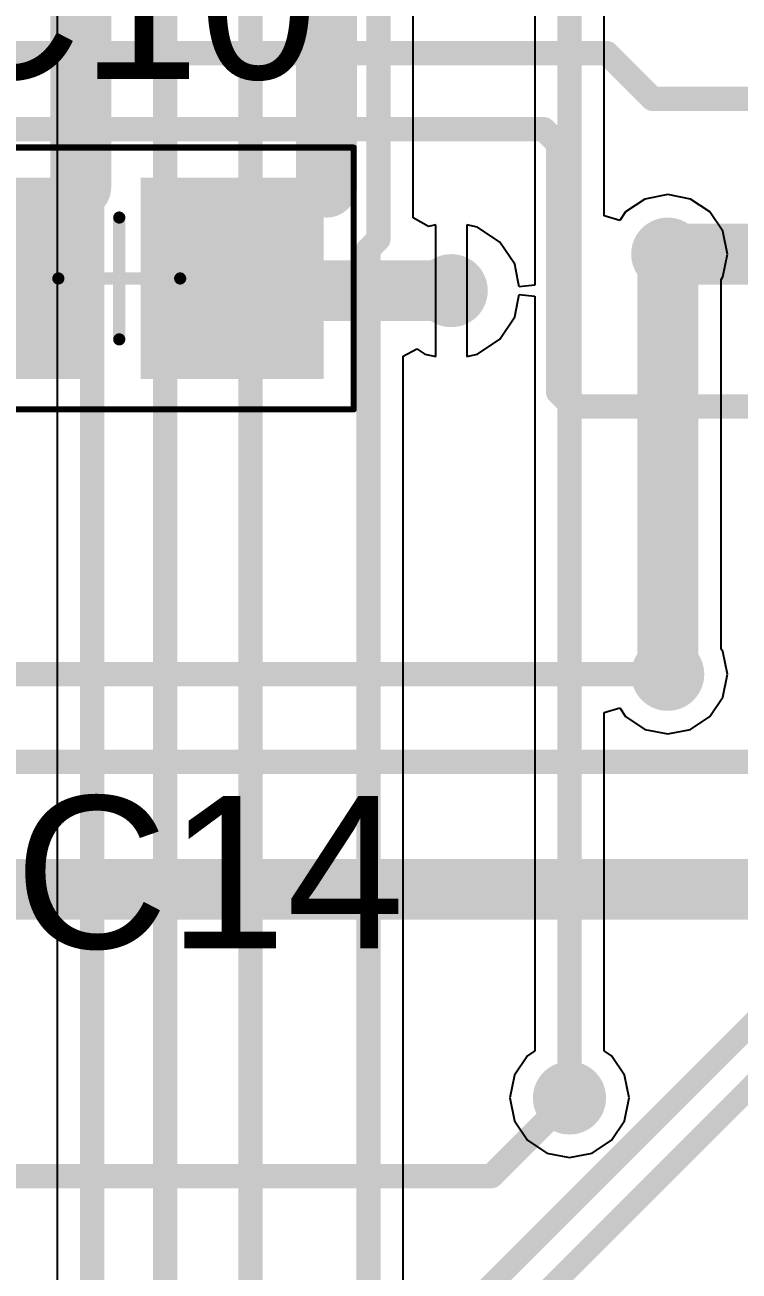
# Model space of a CAD drawing. Header units: inches. Extents: x 0 to 7.57, y 0 to 3.51.
# Drawn here: x 1.871 to 2.1018, y 1.185 to 1.5879 of the extents above; entities that cross this region are included whole.
import ezdxf

# ---------------------------------------------------------------- set-up
doc = ezdxf.new("R2010")
doc.units = ezdxf.units.IN
doc.header["$MEASUREMENT"] = 0
for name, color, linetype in [('Bottom Courtyard', 56, 'Continuous'), ('Bottom Solder', 6, 'Continuous'), ('L1', 1, 'Continuous'), ('L2', 5, 'Continuous'), ('Top Courtyard', 56, 'Continuous'), ('Top Overlay', 2, 'Continuous'), ('Top Paste', 8, 'Continuous'), ('Top Solder', 216, 'Continuous'), ('Via Holes', 16, 'Continuous')]:
    doc.layers.add(name, color=color, linetype=linetype)
doc.styles.add('Arial', font='', dxfattribs={"height": 0.2})
doc.styles.get('Arial').set_extended_font_data('Arial')

# ---------------------------------------------------------------- blocks, each defined once
blk = doc.blocks.new('CAP_SM0805_YAGEOCC2_N_12')
at = {"layer": 'L1'}
for points in [[(-0.06209, -0.02854), (-0.06209, 0.02854), (-0.01091, 0.02854), (-0.01091, -0.02854)], [(0.01091, -0.02854), (0.01091, 0.02854), (0.06209, 0.02854), (0.06209, -0.02854)]]:
    blk.add_hatch(color=1, dxfattribs=at).paths.add_polyline_path(points)
at = {"layer": 'Top Paste'}
for points in [[(-0.06209, -0.02854), (-0.06209, 0.02854), (-0.01091, 0.02854), (-0.01091, -0.02854)], [(0.01091, -0.02854), (0.01091, 0.02854), (0.06209, 0.02854), (0.06209, -0.02854)]]:
    blk.add_hatch(color=8, dxfattribs=at).paths.add_polyline_path(points)
at = {"layer": 'Top Solder'}
for points in [[(-0.06609, -0.03254), (-0.06609, 0.03254), (-0.00691, 0.03254), (-0.00691, -0.03254)], [(0.00691, -0.03254), (0.00691, 0.03254), (0.06609, 0.03254), (0.06609, -0.03254)]]:
    blk.add_hatch(color=216, dxfattribs=at).paths.add_polyline_path(points)
at = {"layer": 'Top Courtyard'}
for points in [[(-0.07579, 0.04232, 0.00197, 0.00197, 0), (0.07579, 0.04232, 0.00197, 0.00197, 0)], [(-0.07579, -0.04232, 0.00197, 0.00197, 0), (-0.07579, 0.04232, 0.00197, 0.00197, 0)], [(0.07579, -0.04232, 0.00197, 0.00197, 0), (0.07579, 0.04232, 0.00197, 0.00197, 0)], [(0, -0.01969, 0.00394, 0.00394, 0), (0, 0.01969, 0.00394, 0.00394, 0)], [(-0.01969, 0, 0.00394, 0.00394, 0), (0.01969, 0, 0.00394, 0.00394, 0)], [(-0.07579, -0.04232, 0.00197, 0.00197, 0), (0.07579, -0.04232, 0.00197, 0.00197, 0)]]:
    blk.add_lwpolyline(points, format="xyseb", dxfattribs=at)
for points in [[(-0.07628, 0.04232, 0.000984, 0.000984, 1), (-0.0753, 0.04232, 0.000984, 0.000984, 1)], [(-0.07628, 0.04232, 0.000984, 0.000984, 1), (-0.0753, 0.04232, 0.000984, 0.000984, 1)], [(0.0753, 0.04232, 0.000984, 0.000984, 1), (0.07628, 0.04232, 0.000984, 0.000984, 1)], [(0.0753, 0.04232, 0.000984, 0.000984, 1), (0.07628, 0.04232, 0.000984, 0.000984, 1)], [(-0.00098, 0.01969, 0.00197, 0.00197, 1), (0.00098, 0.01969, 0.00197, 0.00197, 1)], [(-0.02067, 0, 0.00197, 0.00197, 1), (-0.0187, 0, 0.00197, 0.00197, 1)], [(0.0187, 0, 0.00197, 0.00197, 1), (0.02067, 0, 0.00197, 0.00197, 1)], [(-0.00098, -0.01969, 0.00197, 0.00197, 1), (0.00098, -0.01969, 0.00197, 0.00197, 1)], [(-0.07628, -0.04232, 0.000984, 0.000984, 1), (-0.0753, -0.04232, 0.000984, 0.000984, 1)], [(-0.07628, -0.04232, 0.000984, 0.000984, 1), (-0.0753, -0.04232, 0.000984, 0.000984, 1)], [(0.0753, -0.04232, 0.000984, 0.000984, 1), (0.07628, -0.04232, 0.000984, 0.000984, 1)], [(0.0753, -0.04232, 0.000984, 0.000984, 1), (0.07628, -0.04232, 0.000984, 0.000984, 1)]]:
    blk.add_lwpolyline(points, format="xyseb", close=True, dxfattribs=at)
at = {"layer": 'Top Overlay'}
for points in [[(-0.07579, -0.04232, 0.00197, 0.00197, 0), (-0.07579, 0.04232, 0.00197, 0.00197, 0)], [(-0.07579, 0.04232, 0.00197, 0.00197, 0), (0.07579, 0.04232, 0.00197, 0.00197, 0)], [(0.07579, -0.04232, 0.00197, 0.00197, 0), (0.07579, 0.04232, 0.00197, 0.00197, 0)], [(-0.07579, -0.04232, 0.00197, 0.00197, 0), (0.07579, -0.04232, 0.00197, 0.00197, 0)]]:
    blk.add_lwpolyline(points, format="xyseb", dxfattribs=at)
for points in [[(-0.07628, 0.04232, 0.000984, 0.000984, 1), (-0.0753, 0.04232, 0.000984, 0.000984, 1)], [(-0.07628, 0.04232, 0.000984, 0.000984, 1), (-0.0753, 0.04232, 0.000984, 0.000984, 1)], [(0.0753, 0.04232, 0.000984, 0.000984, 1), (0.07628, 0.04232, 0.000984, 0.000984, 1)], [(0.0753, 0.04232, 0.000984, 0.000984, 1), (0.07628, 0.04232, 0.000984, 0.000984, 1)], [(-0.07628, -0.04232, 0.000984, 0.000984, 1), (-0.0753, -0.04232, 0.000984, 0.000984, 1)], [(-0.07628, -0.04232, 0.000984, 0.000984, 1), (-0.0753, -0.04232, 0.000984, 0.000984, 1)], [(0.0753, -0.04232, 0.000984, 0.000984, 1), (0.07628, -0.04232, 0.000984, 0.000984, 1)], [(0.0753, -0.04232, 0.000984, 0.000984, 1), (0.07628, -0.04232, 0.000984, 0.000984, 1)]]:
    blk.add_lwpolyline(points, format="xyseb", close=True, dxfattribs=at)
at = {"layer": 'Top Courtyard', "style": 'Arial'}
blk.add_text('C10', height=0.007874, dxfattribs=at).set_placement((-0.05453, 0.02421))
blk = doc.blocks.new('FMC_160LCD_V2_B_46')
at = {"layer": 'Bottom Courtyard'}
blk.add_lwpolyline([(0.00069, 0.11811, 0.01969, 0.01969, 0), (0.00069, 0, 0.01969, 0.01969, 0)], format="xyseb", dxfattribs=at)
blk.add_lwpolyline([(-0.00423, 0.11811, 0.00984, 0.00984, 1), (0.00561, 0.11811, 0.00984, 0.00984, 1)], format="xyseb", close=True, dxfattribs=at)
blk = doc.blocks.new('BACKLIGHT_B_52')
at = {"layer": 'Bottom Courtyard'}
blk.add_lwpolyline([(0, 0.11811, 0.01969, 0.01969, 0), (0, 0, 0.01969, 0.01969, 0)], format="xyseb", dxfattribs=at)
blk.add_lwpolyline([(-0.00492, 0.11811, 0.00984, 0.00984, 1), (0.00492, 0.11811, 0.00984, 0.00984, 1)], format="xyseb", close=True, dxfattribs=at)

msp = doc.modelspace()

# ---------------------------------------------------------------- hatches: boundary and pattern name
at = {"layer": 'Bottom Solder'}
h = msp.add_hatch(color=6, dxfattribs=at)
edge = h.paths.add_edge_path()
edge.add_arc((2.07874, 1.51378), 0.00991, 0, 360)
h = msp.add_hatch(color=6, dxfattribs=at)
edge = h.paths.add_edge_path()
edge.add_arc((2.00878, 1.50197), 0.00991, 0, 360)
h = msp.add_hatch(color=6, dxfattribs=at)
edge = h.paths.add_edge_path()
edge.add_arc((2.07874, 1.37795), 0.00991, 0, 360)
h = msp.add_hatch(color=6, dxfattribs=at)
edge = h.paths.add_edge_path()
edge.add_arc((2.047, 1.241), 0.00991, 0, 360)
at = {"layer": 'L1'}
h = msp.add_hatch(color=1, dxfattribs=at)
edge = h.paths.add_edge_path()
edge.add_arc((2.07874, 1.51378), 0.01181, 0, 360)
h = msp.add_hatch(color=1, dxfattribs=at)
edge = h.paths.add_edge_path()
edge.add_arc((2.00878, 1.50197), 0.01181, 0, 360)
h = msp.add_hatch(color=1, dxfattribs=at)
edge = h.paths.add_edge_path()
edge.add_arc((2.07874, 1.37795), 0.01181, 0, 360)
h = msp.add_hatch(color=1, dxfattribs=at)
edge = h.paths.add_edge_path()
edge.add_arc((2.047, 1.241), 0.01181, 0, 360)
at = {"layer": 'L2'}
h = msp.add_hatch(color=5, dxfattribs=at)
edge = h.paths.add_edge_path()
edge.add_arc((2.07874, 1.51378), 0.01181, 0, 360)
h = msp.add_hatch(color=5, dxfattribs=at)
edge = h.paths.add_edge_path()
edge.add_arc((2.00878, 1.50197), 0.01181, 0, 360)
h = msp.add_hatch(color=5, dxfattribs=at)
edge = h.paths.add_edge_path()
edge.add_arc((2.07874, 1.37795), 0.01181, 0, 360)
h = msp.add_hatch(color=5, dxfattribs=at)
edge = h.paths.add_edge_path()
edge.add_arc((2.047, 1.241), 0.01181, 0, 360)
at = {"layer": 'Top Solder'}
h = msp.add_hatch(color=216, dxfattribs=at)
edge = h.paths.add_edge_path()
edge.add_arc((2.07874, 1.51378), 0.00991, 0, 360)
h = msp.add_hatch(color=216, dxfattribs=at)
edge = h.paths.add_edge_path()
edge.add_arc((2.00878, 1.50197), 0.00991, 0, 360)
h = msp.add_hatch(color=216, dxfattribs=at)
edge = h.paths.add_edge_path()
edge.add_arc((2.07874, 1.37795), 0.00991, 0, 360)
h = msp.add_hatch(color=216, dxfattribs=at)
edge = h.paths.add_edge_path()
edge.add_arc((2.047, 1.241), 0.00991, 0, 360)
at = {"layer": 'Via Holes'}
h = msp.add_hatch(color=7, dxfattribs=at)
edge = h.paths.add_edge_path()
edge.add_arc((2.07874, 1.51378), 0.00591, 0, 360)
h = msp.add_hatch(color=7, dxfattribs=at)
edge = h.paths.add_edge_path()
edge.add_arc((2.00878, 1.50197), 0.00591, 0, 360)
h = msp.add_hatch(color=7, dxfattribs=at)
edge = h.paths.add_edge_path()
edge.add_arc((2.07874, 1.37795), 0.00591, 0, 360)
h = msp.add_hatch(color=7, dxfattribs=at)
edge = h.paths.add_edge_path()
edge.add_arc((2.047, 1.241), 0.00591, 0, 360)

# ---------------------------------------------------------------- linework, layer by layer
at = {"layer": 'L1'}
for points in [[(1.72984, 1.57874, 0.00787, 0.00787, 0), (2.05906, 1.57874, 0.00787, 0.00787, 0)], [(2.05906, 1.57874, 0.00787, 0.00787, 0), (2.07382, 1.56398, 0.00787, 0.00787, 0)], [(2.07382, 1.56398, 0.00787, 0.00787, 0), (2.56299, 1.56398, 0.00787, 0.00787, 0)], [(1.82185, 1.55413, 0.00787, 0.00787, 0), (2.03869, 1.55413, 0.00787, 0.00787, 0)], [(2.03869, 1.55413, 0.00787, 0.00787, 0), (2.04331, 1.54952, 0.00787, 0.00787, 0)], [(2.04331, 1.46918, 0.00787, 0.00787, 0), (2.04331, 1.54952, 0.00787, 0.00787, 0)], [(2.07874, 1.51378, 0.01969, 0.01969, 0), (2.16102, 1.51378, 0.01969, 0.01969, 0)], [(1.93799, 1.50591, 0.01969, 0.01969, 0), (1.94193, 1.50197, 0.01969, 0.01969, 0)], [(1.94193, 1.50197, 0.01969, 0.01969, 0), (2.00878, 1.50197, 0.01969, 0.01969, 0)], [(2.04331, 1.46918, 0.00787, 0.00787, 0), (2.04792, 1.46457, 0.00787, 0.00787, 0)], [(2.04792, 1.46457, 0.00787, 0.00787, 0), (2.51673, 1.46457, 0.00787, 0.00787, 0)], [(1.74022, 1.37795, 0.00787, 0.00787, 0), (2.07874, 1.37795, 0.00787, 0.00787, 0)], [(1.74531, 1.34965, 0.00787, 0.00787, 0), (2.2335, 1.34965, 0.00787, 0.00787, 0)], [(1.84843, 1.30844, 0.01969, 0.01969, 0), (2.39201, 1.30844, 0.01969, 0.01969, 0)], [(2.01005, 1.16909, 0.00709, 0.00709, 0), (2.12892, 1.28796, 0.00709, 0.00709, 0)], [(2.00765, 1.14665, 0.00709, 0.00709, 0), (2.13479, 1.27379, 0.00709, 0.00709, 0)], [(2.02174, 1.21574, 0.00787, 0.00787, 0), (2.047, 1.241, 0.00787, 0.00787, 0)], [(1.8581, 1.21574, 0.00787, 0.00787, 0), (2.02174, 1.21574, 0.00787, 0.00787, 0)]]:
    msp.add_lwpolyline(points, format="xyseb", dxfattribs=at)
for points in [[(2.05709, 1.57874, 0.00394, 0.00394, 1), (2.06102, 1.57874, 0.00394, 0.00394, 1)], [(2.05709, 1.57874, 0.00394, 0.00394, 1), (2.06102, 1.57874, 0.00394, 0.00394, 1)], [(2.07185, 1.56398, 0.00394, 0.00394, 1), (2.07579, 1.56398, 0.00394, 0.00394, 1)], [(2.07185, 1.56398, 0.00394, 0.00394, 1), (2.07579, 1.56398, 0.00394, 0.00394, 1)], [(2.03673, 1.55413, 0.00394, 0.00394, 1), (2.04066, 1.55413, 0.00394, 0.00394, 1)], [(2.03673, 1.55413, 0.00394, 0.00394, 1), (2.04066, 1.55413, 0.00394, 0.00394, 1)], [(2.04134, 1.54952, 0.00394, 0.00394, 1), (2.04528, 1.54952, 0.00394, 0.00394, 1)], [(2.04134, 1.54952, 0.00394, 0.00394, 1), (2.04528, 1.54952, 0.00394, 0.00394, 1)], [(2.07382, 1.51378, 0.00984, 0.00984, 1), (2.08366, 1.51378, 0.00984, 0.00984, 1)], [(1.93307, 1.50591, 0.00984, 0.00984, 1), (1.94291, 1.50591, 0.00984, 0.00984, 1)], [(1.93701, 1.50197, 0.00984, 0.00984, 1), (1.94685, 1.50197, 0.00984, 0.00984, 1)], [(1.93701, 1.50197, 0.00984, 0.00984, 1), (1.94685, 1.50197, 0.00984, 0.00984, 1)], [(2.00386, 1.50197, 0.00984, 0.00984, 1), (2.0137, 1.50197, 0.00984, 0.00984, 1)], [(2.04134, 1.46918, 0.00394, 0.00394, 1), (2.04528, 1.46918, 0.00394, 0.00394, 1)], [(2.04134, 1.46918, 0.00394, 0.00394, 1), (2.04528, 1.46918, 0.00394, 0.00394, 1)], [(2.04595, 1.46457, 0.00394, 0.00394, 1), (2.04989, 1.46457, 0.00394, 0.00394, 1)], [(2.04595, 1.46457, 0.00394, 0.00394, 1), (2.04989, 1.46457, 0.00394, 0.00394, 1)], [(2.07677, 1.37795, 0.00394, 0.00394, 1), (2.08071, 1.37795, 0.00394, 0.00394, 1)], [(2.04503, 1.241, 0.00394, 0.00394, 1), (2.04897, 1.241, 0.00394, 0.00394, 1)], [(2.01977, 1.21574, 0.00394, 0.00394, 1), (2.02371, 1.21574, 0.00394, 0.00394, 1)], [(2.01977, 1.21574, 0.00394, 0.00394, 1), (2.02371, 1.21574, 0.00394, 0.00394, 1)]]:
    msp.add_lwpolyline(points, format="xyseb", close=True, dxfattribs=at)
at = {"layer": 'L2'}
for p, q in [((2.03576, 1.82113), (2.03576, 1.50374)), ((2.05824, 1.52611), (2.05824, 1.81648)), ((1.99648, 1.52554), (1.99648, 1.77907)), ((1.88148, 1.68468), (1.88148, 1.15637)), ((2.07137, 1.53158), (2.06512, 1.5274)), ((2.07874, 1.53305), (2.07137, 1.53158)), ((2.08611, 1.53158), (2.07874, 1.53305)), ((2.09236, 1.5274), (2.08611, 1.53158)), ((2.06512, 1.5274), (2.06324, 1.5246)), ((2.09654, 1.52115), (2.09236, 1.5274)), ((2.00148, 1.52275), (1.99648, 1.52554)), ((2.00378, 1.52321), (2.00148, 1.52275)), ((2.00378, 1.50197), (2.00378, 1.52321)), ((2.01729, 1.52251), (2.01378, 1.52321)), ((2.01378, 1.52321), (2.01378, 1.50197)), ((2.06324, 1.5246), (2.05824, 1.52611)), ((2.0245, 1.51769), (2.01729, 1.52251)), ((2.09801, 1.51378), (2.09654, 1.52115)), ((2.02932, 1.51048), (2.0245, 1.51769)), ((2.09654, 1.50641), (2.09801, 1.51378)), ((2.03034, 1.50538), (2.02932, 1.51048)), ((2.03076, 1.50325), (2.03034, 1.50538)), ((2.03576, 1.50374), (2.03076, 1.50325)), ((2.096, 1.5056), (2.09654, 1.50641)), ((2.096, 1.38613), (2.096, 1.5056)), ((2.00378, 1.48072), (2.00378, 1.50197)), ((2.01378, 1.50197), (2.01378, 1.48072)), ((2.02932, 1.49346), (2.03034, 1.49855)), ((2.03034, 1.49855), (2.03076, 1.50069)), ((2.03076, 1.50069), (2.03576, 1.50019)), ((2.03576, 1.50019), (2.03576, 1.25622)), ((2.0245, 1.48624), (2.02932, 1.49346)), ((1.99325, 1.48081), (1.99765, 1.48317)), ((1.99765, 1.48317), (2.00027, 1.48142)), ((2.01729, 1.48142), (2.0245, 1.48624)), ((1.99325, 0.95277), (1.99325, 1.48081)), ((2.00027, 1.48142), (2.00378, 1.48072)), ((2.01378, 1.48072), (2.01729, 1.48142)), ((2.09654, 1.38533), (2.096, 1.38613)), ((2.09801, 1.37795), (2.09654, 1.38533)), ((2.09654, 1.37058), (2.09801, 1.37795)), ((2.09236, 1.36433), (2.09654, 1.37058)), ((2.05824, 1.36562), (2.06324, 1.36714)), ((2.05824, 1.25622), (2.05824, 1.36562)), ((2.06324, 1.36714), (2.06512, 1.36433)), ((2.06512, 1.36433), (2.07137, 1.36015)), ((2.08611, 1.36015), (2.09236, 1.36433)), ((2.07137, 1.36015), (2.07874, 1.35868)), ((2.07874, 1.35868), (2.08611, 1.36015)), ((2.03338, 1.25462), (2.0292, 1.24837)), ((2.03576, 1.25622), (2.03338, 1.25462)), ((2.06062, 1.25462), (2.05824, 1.25622)), ((2.0648, 1.24837), (2.06062, 1.25462)), ((2.0292, 1.24837), (2.02773, 1.241)), ((2.06627, 1.241), (2.0648, 1.24837)), ((2.02773, 1.241), (2.0292, 1.23363)), ((2.0648, 1.23363), (2.06627, 1.241)), ((2.0292, 1.23363), (2.03338, 1.22738)), ((2.06062, 1.22738), (2.0648, 1.23363)), ((2.03338, 1.22738), (2.03963, 1.2232)), ((2.05437, 1.2232), (2.06062, 1.22738)), ((2.03963, 1.2232), (2.047, 1.22173)), ((2.047, 1.22173), (2.05437, 1.2232))]:
    msp.add_line(p, q, dxfattribs=at)
for points in [[(2.047, 1.241, 0.00787, 0.00787, 0), (2.047, 1.82113, 0.00787, 0.00787, 0)], [(1.98524, 1.51859, 0.00787, 0.00787, 0), (1.98524, 1.79429, 0.00787, 0.00787, 0)], [(1.9439, 1.0179, 0.00787, 0.00787, 0), (1.9439, 1.72146, 0.00787, 0.00787, 0)], [(1.91634, 1.10234, 0.00787, 0.00787, 0), (1.91634, 1.71057, 0.00787, 0.00787, 0)], [(1.89272, 1.15172, 0.00787, 0.00787, 0), (1.89272, 1.70079, 0.00787, 0.00787, 0)], [(2.07874, 1.37795, 0.01969, 0.01969, 0), (2.07874, 1.51378, 0.01969, 0.01969, 0)], [(1.98201, 1.51536, 0.00787, 0.00787, 0), (1.98524, 1.51859, 0.00787, 0.00787, 0)], [(1.98201, 0.94811, 0.00787, 0.00787, 0), (1.98201, 1.51536, 0.00787, 0.00787, 0)]]:
    msp.add_lwpolyline(points, format="xyseb", dxfattribs=at)
for points in [[(2.07382, 1.51378, 0.00984, 0.00984, 1), (2.08366, 1.51378, 0.00984, 0.00984, 1)], [(1.98004, 1.51536, 0.00394, 0.00394, 1), (1.98397, 1.51536, 0.00394, 0.00394, 1)], [(1.98004, 1.51536, 0.00394, 0.00394, 1), (1.98397, 1.51536, 0.00394, 0.00394, 1)], [(1.98327, 1.51859, 0.00394, 0.00394, 1), (1.9872, 1.51859, 0.00394, 0.00394, 1)], [(1.98327, 1.51859, 0.00394, 0.00394, 1), (1.9872, 1.51859, 0.00394, 0.00394, 1)], [(2.07382, 1.37795, 0.00984, 0.00984, 1), (2.08366, 1.37795, 0.00984, 0.00984, 1)], [(2.04503, 1.241, 0.00394, 0.00394, 1), (2.04897, 1.241, 0.00394, 0.00394, 1)]]:
    msp.add_lwpolyline(points, format="xyseb", close=True, dxfattribs=at)

# ---------------------------------------------------------------- block references
for name, p, rotation in [('FMC_160LCD_V2_B_46', (1.88976, 1.65354), 180), ('BACKLIGHT_B_52', (1.9685, 1.65354), 180), ('CAP_SM0805_YAGEOCC2_N_12', (1.9015, 1.50591), 360)]:
    msp.add_blockref(name, p, dxfattribs=dict(rotation=rotation))

# ---------------------------------------------------------------- texts
at = {"layer": 'Top Overlay', "style": 'Arial'}
for s, p in [('C10', (1.8395, 1.5704)), ('C14', (1.86764, 1.28938))]:
    msp.add_text(s, height=0.049213, dxfattribs=at).set_placement(p)

doc.saveas('drawing.dxf')
